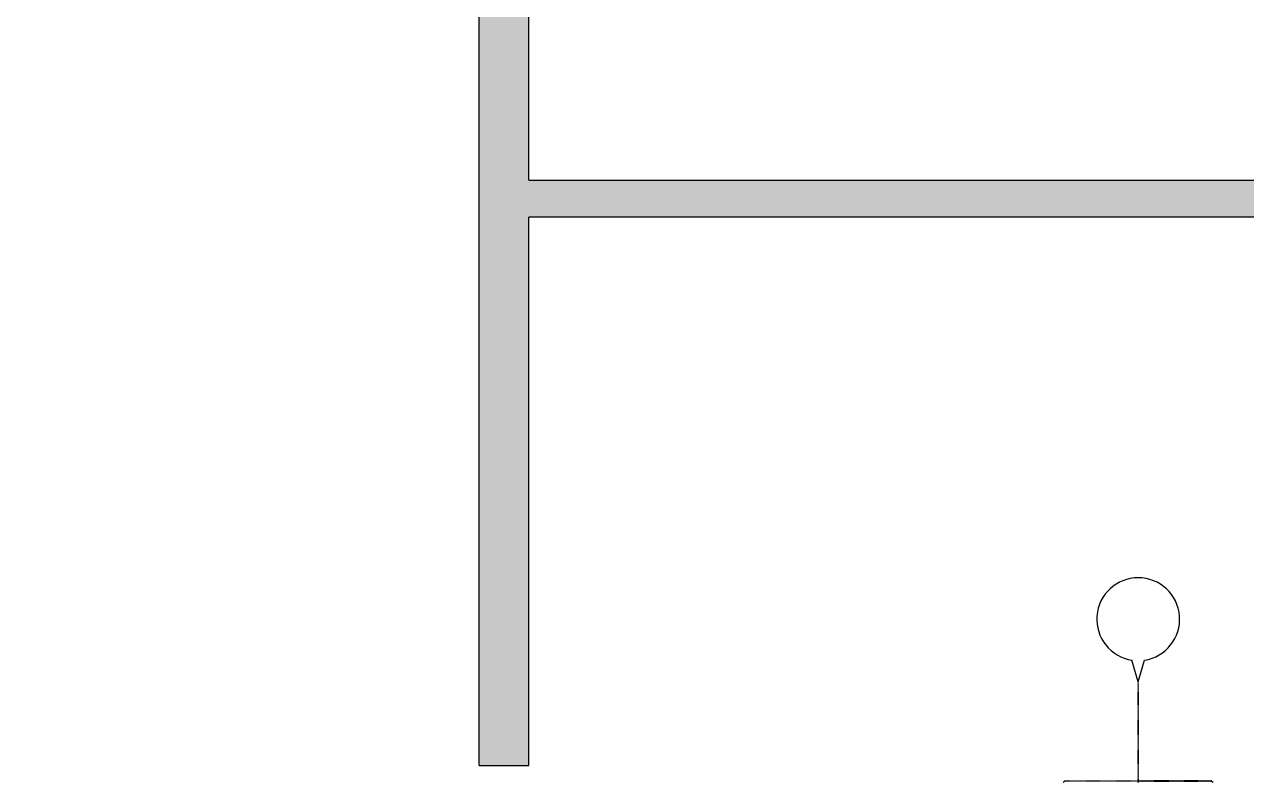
# Model space of a CAD drawing. Header units: inches. Extents: x 741154 to 810950, y 213785 to 295527.
# Drawn here: x 751321 to 766067, y 226038 to 235187 of the extents above; entities that cross this region are included whole.
import ezdxf

# ---------------------------------------------------------------- set-up
doc = ezdxf.new("R2010")
doc.units = ezdxf.units.IN
doc.header["$MEASUREMENT"] = 0

# ---------------------------------------------------------------- blocks, each defined once
blk = doc.blocks.new('*U285')
blk.add_lwpolyline([(1.5, 1.5), (-1.5, 1.5), (-1.5, -1.5), (1.5, -1.5)], close=True)
blk = doc.blocks.new('*U286')
at = {"color": 0, "linetype": 'ByBlock', "lineweight": -2, "transparency": 16777216}
for p in [(0, 0), (6, 0), (12, 0), (18, 0), (24, 0), (30, 0), (36, 0), (42, 0), (48, 0), (54, 0), (60, 0), (66, 0), (72, 0), (78, 0), (84, 0), (90, 0), (96, 0), (102, 0), (108, 0), (114, 0), (120, 0), (126, 0), (132, 0), (138, 0), (144, 0), (150, 0), (156, 0), (162, 0), (168, 0), (174, 0), (180, 0), (186, 0), (192, 0), (198, 0), (204, 0), (210, 0), (216, 0), (222, 0), (228, 0), (234, 0), (240, 0), (246, 0), (252, 0), (258, 0), (264, 0), (270, 0), (276, 0), (282, 0), (288, 0), (294, 0), (300, 0), (306, 0), (312, 0), (318, 0), (324, 0), (330, 0), (336, 0), (342, 0), (348, 0), (354, 0), (360, 0), (366, 0), (372, 0), (378, 0), (384, 0), (390, 0), (396, 0), (402, 0), (408, 0), (414, 0), (420, 0), (426, 0), (432, 0), (438, 0), (444, 0), (450, 0), (456, 0), (462, 0), (468, 0), (474, 0), (480, 0), (486, 0), (492, 0), (498, 0), (504, 0), (510, 0), (516, 0), (522, 0), (528, 0), (534, 0), (540, 0), (546, 0), (552, 0), (558, 0), (564, 0), (570, 0), (576, 0), (582, 0), (588, 0), (594, 0), (600, 0), (606, 0), (612, 0), (618, 0), (624, 0), (630, 0), (636, 0), (642, 0), (648, 0), (654, 0), (660, 0), (666, 0), (672, 0), (678, 0), (684, 0), (690, 0), (696, 0), (702, 0), (708, 0), (714, 0), (720, 0), (726, 0), (732, 0), (738, 0), (744, 0), (750, 0), (756, 0), (762, 0), (768, 0), (774, 0), (780, 0), (786, 0), (792, 0), (798, 0), (804, 0), (810, 0), (816, 0), (822, 0), (828, 0), (834, 0), (840, 0), (846, 0), (852, 0), (858, 0), (864, 0), (870, 0), (876, 0), (882, 0)]:
    blk.add_blockref('*U285', p, dxfattribs=at)

msp = doc.modelspace()

# ---------------------------------------------------------------- hatches: boundary and pattern name
h = msp.add_hatch(color=256)
h.dxf.hatch_style = 1
h.paths.add_polyline_path([(810350, 244228), (810950, 244228), (810950, 227211), (810350, 227211), (810350, 232860), (788856, 232860), (788856, 233308), (810350, 233308), (810350, 241749), (788766, 241749), (788766, 242197), (810350, 242197)])
h.paths.add_polyline_path([(778987, 242197), (778987, 241749), (757408, 241749), (757408, 233308), (778580, 233308), (778580, 232860), (757408, 232860), (757408, 226245), (756808, 226245), (756808, 237407), (751321, 237407), (751321, 238383), (756808, 238383), (756808, 244317), (757408, 244317), (757408, 242197)])

# ---------------------------------------------------------------- linework, layer by layer
for p, q in [((757408, 233308), (757408, 241749)), ((756808, 226245), (756808, 237407)), ((757408, 233308), (778580, 233308)), ((778580, 232860), (757408, 232860)), ((757408, 226245), (757408, 232860)), ((764759, 227253), (764685, 227515)), ((764761, 227253), (764835, 227515)), ((756808, 226245), (757408, 226245))]:
    msp.add_line(p, q)
for points in [[(764761, 227247), (764758, 227247), (764758, 227244), (764761, 227244)], [(764761, 227241), (764758, 227241), (764758, 227238), (764761, 227238)], [(764761, 227235), (764758, 227235), (764758, 227232), (764761, 227232)], [(764761, 227229), (764758, 227229), (764758, 227226), (764761, 227226)], [(764761, 227223), (764758, 227223), (764758, 227220), (764761, 227220)], [(764761, 227217), (764758, 227217), (764758, 227214), (764761, 227214)], [(764761, 227211), (764758, 227211), (764758, 227208), (764761, 227208)], [(764761, 227205), (764758, 227205), (764758, 227202), (764761, 227202)], [(764761, 227199), (764758, 227199), (764758, 227196), (764761, 227196)], [(764761, 227193), (764758, 227193), (764758, 227190), (764761, 227190)], [(764761, 227187), (764758, 227187), (764758, 227184), (764761, 227184)], [(764761, 227181), (764758, 227181), (764758, 227178), (764761, 227178)], [(764761, 227175), (764758, 227175), (764758, 227172), (764761, 227172)], [(764761, 227169), (764758, 227169), (764758, 227166), (764761, 227166)], [(764761, 227163), (764758, 227163), (764758, 227160), (764761, 227160)], [(764761, 227157), (764758, 227157), (764758, 227154), (764761, 227154)], [(764761, 227151), (764758, 227151), (764758, 227148), (764761, 227148)], [(764761, 227145), (764758, 227145), (764758, 227142), (764761, 227142)], [(764761, 227139), (764758, 227139), (764758, 227136), (764761, 227136)], [(764761, 227133), (764758, 227133), (764758, 227130), (764761, 227130)], [(764761, 227127), (764758, 227127), (764758, 227124), (764761, 227124)], [(764761, 227121), (764758, 227121), (764758, 227118), (764761, 227118)], [(764761, 227115), (764758, 227115), (764758, 227112), (764761, 227112)], [(764761, 227109), (764758, 227109), (764758, 227106), (764761, 227106)], [(764761, 227103), (764758, 227103), (764758, 227100), (764761, 227100)], [(764761, 227097), (764758, 227097), (764758, 227094), (764761, 227094)], [(764761, 227091), (764758, 227091), (764758, 227088), (764761, 227088)], [(764761, 227085), (764758, 227085), (764758, 227082), (764761, 227082)], [(764761, 227079), (764758, 227079), (764758, 227076), (764761, 227076)], [(764761, 227073), (764758, 227073), (764758, 227070), (764761, 227070)], [(764761, 227067), (764758, 227067), (764758, 227064), (764761, 227064)], [(764761, 227061), (764758, 227061), (764758, 227058), (764761, 227058)], [(764761, 227055), (764758, 227055), (764758, 227052), (764761, 227052)], [(764761, 227049), (764758, 227049), (764758, 227046), (764761, 227046)], [(764761, 227043), (764758, 227043), (764758, 227040), (764761, 227040)], [(764761, 227037), (764758, 227037), (764758, 227034), (764761, 227034)], [(764761, 227031), (764758, 227031), (764758, 227028), (764761, 227028)], [(764761, 227025), (764758, 227025), (764758, 227022), (764761, 227022)], [(764761, 227019), (764758, 227019), (764758, 227016), (764761, 227016)], [(764761, 227013), (764758, 227013), (764758, 227010), (764761, 227010)], [(764761, 227007), (764758, 227007), (764758, 227004), (764761, 227004)], [(764761, 227001), (764758, 227001), (764758, 226998), (764761, 226998)], [(764761, 226995), (764758, 226995), (764758, 226992), (764761, 226992)], [(764761, 226989), (764758, 226989), (764758, 226986), (764761, 226986)], [(764761, 226983), (764758, 226983), (764758, 226980), (764761, 226980)], [(764761, 226977), (764758, 226977), (764758, 226974), (764761, 226974)], [(764761, 226971), (764758, 226971), (764758, 226968), (764761, 226968)], [(764761, 226965), (764758, 226965), (764758, 226962), (764761, 226962)], [(764761, 226959), (764758, 226959), (764758, 226956), (764761, 226956)], [(764761, 226953), (764758, 226953), (764758, 226950), (764761, 226950)], [(764761, 226947), (764758, 226947), (764758, 226944), (764761, 226944)], [(764761, 226941), (764758, 226941), (764758, 226938), (764761, 226938)], [(764761, 226935), (764758, 226935), (764758, 226932), (764761, 226932)], [(764761, 226929), (764758, 226929), (764758, 226926), (764761, 226926)], [(764761, 226923), (764758, 226923), (764758, 226920), (764761, 226920)], [(764761, 226917), (764758, 226917), (764758, 226914), (764761, 226914)], [(764761, 226911), (764758, 226911), (764758, 226908), (764761, 226908)], [(764761, 226905), (764758, 226905), (764758, 226902), (764761, 226902)], [(764761, 226899), (764758, 226899), (764758, 226896), (764761, 226896)], [(764761, 226893), (764758, 226893), (764758, 226890), (764761, 226890)], [(764761, 226887), (764758, 226887), (764758, 226884), (764761, 226884)], [(764761, 226881), (764758, 226881), (764758, 226878), (764761, 226878)], [(764761, 226875), (764758, 226875), (764758, 226872), (764761, 226872)], [(764761, 226869), (764758, 226869), (764758, 226866), (764761, 226866)], [(764761, 226863), (764758, 226863), (764758, 226860), (764761, 226860)], [(764761, 226857), (764758, 226857), (764758, 226854), (764761, 226854)], [(764761, 226851), (764758, 226851), (764758, 226848), (764761, 226848)], [(764761, 226845), (764758, 226845), (764758, 226842), (764761, 226842)], [(764761, 226839), (764758, 226839), (764758, 226836), (764761, 226836)], [(764761, 226833), (764758, 226833), (764758, 226830), (764761, 226830)], [(764761, 226827), (764758, 226827), (764758, 226824), (764761, 226824)], [(764761, 226821), (764758, 226821), (764758, 226818), (764761, 226818)], [(764761, 226815), (764758, 226815), (764758, 226812), (764761, 226812)], [(764761, 226809), (764758, 226809), (764758, 226806), (764761, 226806)], [(764761, 226803), (764758, 226803), (764758, 226800), (764761, 226800)], [(764761, 226797), (764758, 226797), (764758, 226794), (764761, 226794)], [(764761, 226791), (764758, 226791), (764758, 226788), (764761, 226788)], [(764761, 226785), (764758, 226785), (764758, 226782), (764761, 226782)], [(764761, 226779), (764758, 226779), (764758, 226776), (764761, 226776)], [(764761, 226773), (764758, 226773), (764758, 226770), (764761, 226770)], [(764761, 226767), (764758, 226767), (764758, 226764), (764761, 226764)], [(764761, 226761), (764758, 226761), (764758, 226758), (764761, 226758)], [(764761, 226755), (764758, 226755), (764758, 226752), (764761, 226752)], [(764761, 226749), (764758, 226749), (764758, 226746), (764761, 226746)], [(764761, 226743), (764758, 226743), (764758, 226740), (764761, 226740)], [(764761, 226737), (764758, 226737), (764758, 226734), (764761, 226734)], [(764761, 226731), (764758, 226731), (764758, 226728), (764761, 226728)], [(764761, 226725), (764758, 226725), (764758, 226722), (764761, 226722)], [(764761, 226719), (764758, 226719), (764758, 226716), (764761, 226716)], [(764761, 226713), (764758, 226713), (764758, 226710), (764761, 226710)], [(764761, 226707), (764758, 226707), (764758, 226704), (764761, 226704)], [(764761, 226701), (764758, 226701), (764758, 226698), (764761, 226698)], [(764761, 226695), (764758, 226695), (764758, 226692), (764761, 226692)], [(764761, 226689), (764758, 226689), (764758, 226686), (764761, 226686)], [(764761, 226683), (764758, 226683), (764758, 226680), (764761, 226680)], [(764761, 226677), (764758, 226677), (764758, 226674), (764761, 226674)], [(764761, 226671), (764758, 226671), (764758, 226668), (764761, 226668)], [(764761, 226665), (764758, 226665), (764758, 226662), (764761, 226662)], [(764761, 226659), (764758, 226659), (764758, 226656), (764761, 226656)], [(764761, 226653), (764758, 226653), (764758, 226650), (764761, 226650)], [(764761, 226647), (764758, 226647), (764758, 226644), (764761, 226644)], [(764761, 226641), (764758, 226641), (764758, 226638), (764761, 226638)], [(764761, 226635), (764758, 226635), (764758, 226632), (764761, 226632)], [(764761, 226629), (764758, 226629), (764758, 226626), (764761, 226626)], [(764761, 226623), (764758, 226623), (764758, 226620), (764761, 226620)], [(764761, 226617), (764758, 226617), (764758, 226614), (764761, 226614)], [(764761, 226611), (764758, 226611), (764758, 226608), (764761, 226608)], [(764761, 226605), (764758, 226605), (764758, 226602), (764761, 226602)], [(764761, 226599), (764758, 226599), (764758, 226596), (764761, 226596)], [(764761, 226593), (764758, 226593), (764758, 226590), (764761, 226590)], [(764761, 226587), (764758, 226587), (764758, 226584), (764761, 226584)], [(764761, 226581), (764758, 226581), (764758, 226578), (764761, 226578)], [(764761, 226575), (764758, 226575), (764758, 226572), (764761, 226572)], [(764761, 226569), (764758, 226569), (764758, 226566), (764761, 226566)], [(764761, 226563), (764758, 226563), (764758, 226560), (764761, 226560)], [(764761, 226557), (764758, 226557), (764758, 226554), (764761, 226554)], [(764761, 226551), (764758, 226551), (764758, 226548), (764761, 226548)], [(764761, 226545), (764758, 226545), (764758, 226542), (764761, 226542)], [(764761, 226539), (764758, 226539), (764758, 226536), (764761, 226536)], [(764761, 226533), (764758, 226533), (764758, 226530), (764761, 226530)], [(764761, 226527), (764758, 226527), (764758, 226524), (764761, 226524)], [(764761, 226521), (764758, 226521), (764758, 226518), (764761, 226518)], [(764761, 226515), (764758, 226515), (764758, 226512), (764761, 226512)], [(764761, 226509), (764758, 226509), (764758, 226506), (764761, 226506)], [(764761, 226503), (764758, 226503), (764758, 226500), (764761, 226500)], [(764761, 226497), (764758, 226497), (764758, 226494), (764761, 226494)], [(764761, 226491), (764758, 226491), (764758, 226488), (764761, 226488)], [(764761, 226485), (764758, 226485), (764758, 226482), (764761, 226482)], [(764761, 226479), (764758, 226479), (764758, 226476), (764761, 226476)], [(764761, 226473), (764758, 226473), (764758, 226470), (764761, 226470)], [(764761, 226467), (764758, 226467), (764758, 226464), (764761, 226464)], [(764761, 226461), (764758, 226461), (764758, 226458), (764761, 226458)], [(764761, 226455), (764758, 226455), (764758, 226452), (764761, 226452)], [(764761, 226449), (764758, 226449), (764758, 226446), (764761, 226446)], [(764761, 226443), (764758, 226443), (764758, 226440), (764761, 226440)], [(764761, 226437), (764758, 226437), (764758, 226434), (764761, 226434)], [(764761, 226431), (764758, 226431), (764758, 226428), (764761, 226428)], [(764761, 226425), (764758, 226425), (764758, 226422), (764761, 226422)], [(764761, 226419), (764758, 226419), (764758, 226416), (764761, 226416)], [(764761, 226413), (764758, 226413), (764758, 226410), (764761, 226410)], [(764761, 226407), (764758, 226407), (764758, 226404), (764761, 226404)], [(764761, 226401), (764758, 226401), (764758, 226398), (764761, 226398)], [(764761, 226395), (764758, 226395), (764758, 226392), (764761, 226392)], [(764761, 226389), (764758, 226389), (764758, 226386), (764761, 226386)], [(764761, 226383), (764758, 226383), (764758, 226380), (764761, 226380)], [(764761, 226377), (764758, 226377), (764758, 226374), (764761, 226374)], [(764761, 226371), (764758, 226371), (764758, 226368), (764761, 226368)], [(764761, 226365), (764758, 226365), (764758, 226362), (764761, 226362)], [(764761, 226359), (764758, 226359), (764758, 226356), (764761, 226356)], [(764761, 226353), (764758, 226353), (764758, 226350), (764761, 226350)], [(764761, 226347), (764758, 226347), (764758, 226344), (764761, 226344)], [(764761, 226341), (764758, 226341), (764758, 226338), (764761, 226338)], [(764761, 226335), (764758, 226335), (764758, 226332), (764761, 226332)], [(764761, 226329), (764758, 226329), (764758, 226326), (764761, 226326)], [(764761, 226323), (764758, 226323), (764758, 226320), (764761, 226320)], [(764761, 226317), (764758, 226317), (764758, 226314), (764761, 226314)], [(764761, 226311), (764758, 226311), (764758, 226308), (764761, 226308)], [(764761, 226305), (764758, 226305), (764758, 226302), (764761, 226302)], [(764761, 226299), (764758, 226299), (764758, 226296), (764761, 226296)], [(764761, 226293), (764758, 226293), (764758, 226290), (764761, 226290)], [(764761, 226287), (764758, 226287), (764758, 226284), (764761, 226284)], [(764761, 226281), (764758, 226281), (764758, 226278), (764761, 226278)], [(764761, 226275), (764758, 226275), (764758, 226272), (764761, 226272)], [(764761, 226269), (764758, 226269), (764758, 226266), (764761, 226266)], [(764761, 226263), (764758, 226263), (764758, 226260), (764761, 226260)], [(764761, 226257), (764758, 226257), (764758, 226254), (764761, 226254)], [(764761, 226251), (764758, 226251), (764758, 226248), (764761, 226248)], [(764761, 226245), (764758, 226245), (764758, 226242), (764761, 226242)], [(764761, 226239), (764758, 226239), (764758, 226236), (764761, 226236)], [(764761, 226233), (764758, 226233), (764758, 226230), (764761, 226230)], [(764761, 226227), (764758, 226227), (764758, 226224), (764761, 226224)], [(764761, 226221), (764758, 226221), (764758, 226218), (764761, 226218)], [(764761, 226215), (764758, 226215), (764758, 226212), (764761, 226212)], [(764761, 226209), (764758, 226209), (764758, 226206), (764761, 226206)], [(764761, 226203), (764758, 226203), (764758, 226200), (764761, 226200)], [(764761, 226197), (764758, 226197), (764758, 226194), (764761, 226194)], [(764761, 226191), (764758, 226191), (764758, 226188), (764761, 226188)], [(764761, 226185), (764758, 226185), (764758, 226182), (764761, 226182)], [(764761, 226179), (764758, 226179), (764758, 226176), (764761, 226176)], [(764761, 226173), (764758, 226173), (764758, 226170), (764761, 226170)], [(764761, 226167), (764758, 226167), (764758, 226164), (764761, 226164)], [(764761, 226161), (764758, 226161), (764758, 226158), (764761, 226158)], [(764761, 226155), (764758, 226155), (764758, 226152), (764761, 226152)], [(764761, 226149), (764758, 226149), (764758, 226146), (764761, 226146)], [(764761, 226143), (764758, 226143), (764758, 226140), (764761, 226140)], [(764761, 226137), (764758, 226137), (764758, 226134), (764761, 226134)], [(764761, 226131), (764758, 226131), (764758, 226128), (764761, 226128)], [(764761, 226125), (764758, 226125), (764758, 226122), (764761, 226122)], [(764761, 226119), (764758, 226119), (764758, 226116), (764761, 226116)], [(764761, 226113), (764758, 226113), (764758, 226110), (764761, 226110)], [(764761, 226107), (764758, 226107), (764758, 226104), (764761, 226104)], [(764761, 226101), (764758, 226101), (764758, 226098), (764761, 226098)], [(764761, 226095), (764758, 226095), (764758, 226092), (764761, 226092)], [(764761, 226089), (764758, 226089), (764758, 226086), (764761, 226086)], [(764761, 226083), (764758, 226083), (764758, 226080), (764761, 226080)], [(764761, 226077), (764758, 226077), (764758, 226074), (764761, 226074)], [(764761, 226071), (764758, 226071), (764758, 226068), (764761, 226068)], [(764761, 226065), (764758, 226065), (764758, 226062), (764761, 226062)], [(763863, 226045), (763860, 226045), (763860, 226042), (763863, 226042)], [(763868, 226051), (763865, 226051), (763865, 226048), (763868, 226048)], [(763873, 226056), (763870, 226056), (763870, 226053), (763873, 226053)], [(763876, 226059), (763879, 226059), (763879, 226056), (763876, 226056)], [(763882, 226059), (763885, 226059), (763885, 226056), (763882, 226056)], [(763888, 226059), (763891, 226059), (763891, 226056), (763888, 226056)], [(763894, 226059), (763897, 226059), (763897, 226056), (763894, 226056)], [(763900, 226059), (763903, 226059), (763903, 226056), (763900, 226056)], [(763906, 226059), (763909, 226059), (763909, 226056), (763906, 226056)], [(763912, 226059), (763915, 226059), (763915, 226056), (763912, 226056)], [(763918, 226059), (763921, 226059), (763921, 226056), (763918, 226056)], [(763924, 226059), (763927, 226059), (763927, 226056), (763924, 226056)], [(763930, 226059), (763933, 226059), (763933, 226056), (763930, 226056)], [(763936, 226059), (763939, 226059), (763939, 226056), (763936, 226056)], [(763942, 226059), (763945, 226059), (763945, 226056), (763942, 226056)], [(763948, 226059), (763951, 226059), (763951, 226056), (763948, 226056)], [(763954, 226059), (763957, 226059), (763957, 226056), (763954, 226056)], [(763960, 226059), (763963, 226059), (763963, 226056), (763960, 226056)], [(763966, 226059), (763969, 226059), (763969, 226056), (763966, 226056)], [(763972, 226059), (763975, 226059), (763975, 226056), (763972, 226056)], [(763978, 226059), (763981, 226059), (763981, 226056), (763978, 226056)], [(763984, 226059), (763987, 226059), (763987, 226056), (763984, 226056)], [(763990, 226059), (763993, 226059), (763993, 226056), (763990, 226056)], [(763996, 226059), (763999, 226059), (763999, 226056), (763996, 226056)], [(764002, 226059), (764005, 226059), (764005, 226056), (764002, 226056)], [(764008, 226059), (764011, 226059), (764011, 226056), (764008, 226056)], [(764014, 226059), (764017, 226059), (764017, 226056), (764014, 226056)], [(764020, 226059), (764023, 226059), (764023, 226056), (764020, 226056)], [(764026, 226059), (764029, 226059), (764029, 226056), (764026, 226056)], [(764032, 226059), (764035, 226059), (764035, 226056), (764032, 226056)], [(764038, 226059), (764041, 226059), (764041, 226056), (764038, 226056)], [(764044, 226059), (764047, 226059), (764047, 226056), (764044, 226056)], [(764050, 226059), (764053, 226059), (764053, 226056), (764050, 226056)], [(764056, 226059), (764059, 226059), (764059, 226056), (764056, 226056)], [(764062, 226059), (764065, 226059), (764065, 226056), (764062, 226056)], [(764068, 226059), (764071, 226059), (764071, 226056), (764068, 226056)], [(764074, 226059), (764077, 226059), (764077, 226056), (764074, 226056)], [(764080, 226059), (764083, 226059), (764083, 226056), (764080, 226056)], [(764086, 226059), (764089, 226059), (764089, 226056), (764086, 226056)], [(764092, 226059), (764095, 226059), (764095, 226056), (764092, 226056)], [(764098, 226059), (764101, 226059), (764101, 226056), (764098, 226056)], [(764104, 226059), (764107, 226059), (764107, 226056), (764104, 226056)], [(764110, 226059), (764113, 226059), (764113, 226056), (764110, 226056)], [(764116, 226059), (764119, 226059), (764119, 226056), (764116, 226056)], [(764122, 226059), (764125, 226059), (764125, 226056), (764122, 226056)], [(764128, 226059), (764131, 226059), (764131, 226056), (764128, 226056)], [(764134, 226059), (764137, 226059), (764137, 226056), (764134, 226056)], [(764140, 226059), (764143, 226059), (764143, 226056), (764140, 226056)], [(764146, 226059), (764149, 226059), (764149, 226056), (764146, 226056)], [(764152, 226059), (764155, 226059), (764155, 226056), (764152, 226056)], [(764158, 226059), (764161, 226059), (764161, 226056), (764158, 226056)], [(764164, 226059), (764167, 226059), (764167, 226056), (764164, 226056)], [(764170, 226059), (764173, 226059), (764173, 226056), (764170, 226056)], [(764176, 226059), (764179, 226059), (764179, 226056), (764176, 226056)], [(764182, 226059), (764185, 226059), (764185, 226056), (764182, 226056)], [(764188, 226059), (764191, 226059), (764191, 226056), (764188, 226056)], [(764194, 226059), (764197, 226059), (764197, 226056), (764194, 226056)], [(764200, 226059), (764203, 226059), (764203, 226056), (764200, 226056)], [(764206, 226059), (764209, 226059), (764209, 226056), (764206, 226056)], [(764212, 226059), (764215, 226059), (764215, 226056), (764212, 226056)], [(764218, 226059), (764221, 226059), (764221, 226056), (764218, 226056)], [(764224, 226059), (764227, 226059), (764227, 226056), (764224, 226056)], [(764230, 226059), (764233, 226059), (764233, 226056), (764230, 226056)], [(764236, 226059), (764239, 226059), (764239, 226056), (764236, 226056)], [(764242, 226059), (764245, 226059), (764245, 226056), (764242, 226056)], [(764248, 226059), (764251, 226059), (764251, 226056), (764248, 226056)], [(764254, 226059), (764257, 226059), (764257, 226056), (764254, 226056)], [(764260, 226059), (764263, 226059), (764263, 226056), (764260, 226056)], [(764266, 226059), (764269, 226059), (764269, 226056), (764266, 226056)], [(764272, 226059), (764275, 226059), (764275, 226056), (764272, 226056)], [(764278, 226059), (764281, 226059), (764281, 226056), (764278, 226056)], [(764284, 226059), (764287, 226059), (764287, 226056), (764284, 226056)], [(764290, 226059), (764293, 226059), (764293, 226056), (764290, 226056)], [(764296, 226059), (764299, 226059), (764299, 226056), (764296, 226056)], [(764302, 226059), (764305, 226059), (764305, 226056), (764302, 226056)], [(764308, 226059), (764311, 226059), (764311, 226056), (764308, 226056)], [(764314, 226059), (764317, 226059), (764317, 226056), (764314, 226056)], [(764320, 226059), (764323, 226059), (764323, 226056), (764320, 226056)], [(764326, 226059), (764329, 226059), (764329, 226056), (764326, 226056)], [(764332, 226059), (764335, 226059), (764335, 226056), (764332, 226056)], [(764338, 226059), (764341, 226059), (764341, 226056), (764338, 226056)], [(764344, 226059), (764347, 226059), (764347, 226056), (764344, 226056)], [(764350, 226059), (764353, 226059), (764353, 226056), (764350, 226056)], [(764356, 226059), (764359, 226059), (764359, 226056), (764356, 226056)], [(764362, 226059), (764365, 226059), (764365, 226056), (764362, 226056)], [(764368, 226059), (764371, 226059), (764371, 226056), (764368, 226056)], [(764374, 226059), (764377, 226059), (764377, 226056), (764374, 226056)], [(764380, 226059), (764383, 226059), (764383, 226056), (764380, 226056)], [(764386, 226059), (764389, 226059), (764389, 226056), (764386, 226056)], [(764392, 226059), (764395, 226059), (764395, 226056), (764392, 226056)], [(764398, 226059), (764401, 226059), (764401, 226056), (764398, 226056)], [(764404, 226059), (764407, 226059), (764407, 226056), (764404, 226056)], [(764410, 226059), (764413, 226059), (764413, 226056), (764410, 226056)], [(764416, 226059), (764419, 226059), (764419, 226056), (764416, 226056)], [(764422, 226059), (764425, 226059), (764425, 226056), (764422, 226056)], [(764428, 226059), (764431, 226059), (764431, 226056), (764428, 226056)], [(764434, 226059), (764437, 226059), (764437, 226056), (764434, 226056)], [(764440, 226059), (764443, 226059), (764443, 226056), (764440, 226056)], [(764446, 226059), (764449, 226059), (764449, 226056), (764446, 226056)], [(764452, 226059), (764455, 226059), (764455, 226056), (764452, 226056)], [(764458, 226059), (764461, 226059), (764461, 226056), (764458, 226056)], [(764464, 226059), (764467, 226059), (764467, 226056), (764464, 226056)], [(764470, 226059), (764473, 226059), (764473, 226056), (764470, 226056)], [(764476, 226059), (764479, 226059), (764479, 226056), (764476, 226056)], [(764482, 226059), (764485, 226059), (764485, 226056), (764482, 226056)], [(764488, 226059), (764491, 226059), (764491, 226056), (764488, 226056)], [(764494, 226059), (764497, 226059), (764497, 226056), (764494, 226056)], [(764500, 226059), (764503, 226059), (764503, 226056), (764500, 226056)], [(764506, 226059), (764509, 226059), (764509, 226056), (764506, 226056)], [(764512, 226059), (764515, 226059), (764515, 226056), (764512, 226056)], [(764518, 226059), (764521, 226059), (764521, 226056), (764518, 226056)], [(764524, 226059), (764527, 226059), (764527, 226056), (764524, 226056)], [(764530, 226059), (764533, 226059), (764533, 226056), (764530, 226056)], [(764536, 226059), (764539, 226059), (764539, 226056), (764536, 226056)], [(764542, 226059), (764545, 226059), (764545, 226056), (764542, 226056)], [(764548, 226059), (764551, 226059), (764551, 226056), (764548, 226056)], [(764554, 226059), (764557, 226059), (764557, 226056), (764554, 226056)], [(764560, 226059), (764563, 226059), (764563, 226056), (764560, 226056)], [(764566, 226059), (764569, 226059), (764569, 226056), (764566, 226056)], [(764572, 226059), (764575, 226059), (764575, 226056), (764572, 226056)], [(764578, 226059), (764581, 226059), (764581, 226056), (764578, 226056)], [(764584, 226059), (764587, 226059), (764587, 226056), (764584, 226056)], [(764590, 226059), (764593, 226059), (764593, 226056), (764590, 226056)], [(764596, 226059), (764599, 226059), (764599, 226056), (764596, 226056)], [(764602, 226059), (764605, 226059), (764605, 226056), (764602, 226056)], [(764608, 226059), (764611, 226059), (764611, 226056), (764608, 226056)], [(764614, 226059), (764617, 226059), (764617, 226056), (764614, 226056)], [(764620, 226059), (764623, 226059), (764623, 226056), (764620, 226056)], [(764626, 226059), (764629, 226059), (764629, 226056), (764626, 226056)], [(764632, 226059), (764635, 226059), (764635, 226056), (764632, 226056)], [(764638, 226059), (764641, 226059), (764641, 226056), (764638, 226056)], [(764644, 226059), (764647, 226059), (764647, 226056), (764644, 226056)], [(764650, 226059), (764653, 226059), (764653, 226056), (764650, 226056)], [(764656, 226059), (764659, 226059), (764659, 226056), (764656, 226056)], [(764662, 226059), (764665, 226059), (764665, 226056), (764662, 226056)], [(764668, 226059), (764671, 226059), (764671, 226056), (764668, 226056)], [(764674, 226059), (764677, 226059), (764677, 226056), (764674, 226056)], [(764680, 226059), (764683, 226059), (764683, 226056), (764680, 226056)], [(764686, 226059), (764689, 226059), (764689, 226056), (764686, 226056)], [(764692, 226059), (764695, 226059), (764695, 226056), (764692, 226056)], [(764698, 226059), (764701, 226059), (764701, 226056), (764698, 226056)], [(764704, 226059), (764707, 226059), (764707, 226056), (764704, 226056)], [(764710, 226059), (764713, 226059), (764713, 226056), (764710, 226056)], [(764716, 226059), (764719, 226059), (764719, 226056), (764716, 226056)], [(764722, 226059), (764725, 226059), (764725, 226056), (764722, 226056)], [(764728, 226059), (764731, 226059), (764731, 226056), (764728, 226056)], [(764734, 226059), (764737, 226059), (764737, 226056), (764734, 226056)], [(764740, 226059), (764743, 226059), (764743, 226056), (764740, 226056)], [(764746, 226059), (764749, 226059), (764749, 226056), (764746, 226056)], [(764752, 226059), (764755, 226059), (764755, 226056), (764752, 226056)], [(764761, 226050), (764758, 226050), (764758, 226053), (764761, 226053)], [(764761, 226044), (764758, 226044), (764758, 226047), (764761, 226047)], [(764761, 226038), (764758, 226038), (764758, 226041), (764761, 226041)], [(765646, 226056), (765649, 226056), (765649, 226053), (765646, 226053)], [(765652, 226051), (765655, 226051), (765655, 226048), (765652, 226048)], [(765657, 226045), (765660, 226045), (765660, 226042), (765657, 226042)]]:
    msp.add_lwpolyline(points, close=True)
for centre, radius, start, end in [((764760, 228010), 500, 278.5994, 261.4006), ((764760, 227253), 1, 169.5555, 6.3717)]:
    msp.add_arc(centre, radius, start, end)

# ---------------------------------------------------------------- block references
msp.add_blockref('*U286', (764760, 226058))

doc.saveas('drawing.dxf')
